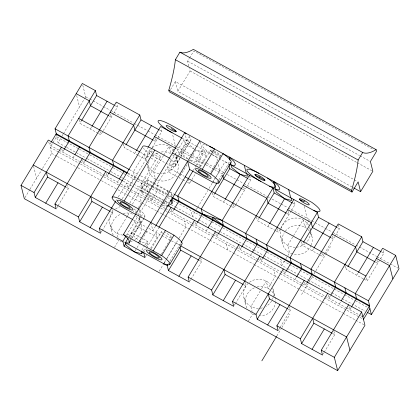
<?xml version="1.0" encoding="UTF-8"?>
<svg xmlns="http://www.w3.org/2000/svg" width="420" height="420" viewBox="0 0 420 420"><rect width="100%" height="100%" fill="white"/><g stroke="black" fill="none" stroke-linecap="round" stroke-linejoin="round"><path stroke-width="0.32" stroke-dasharray="2.1 1.58" d="M146.995 196.34L141.855 193.52L141.041 190.255L141.498 183.724L147.173 180.059L152.885 183.194M171.308 199.406L171.722 193.531L168.866 191.966M139.198 209.47L143.278 213.15L144.984 216.011L144.386 217.597L132.048 238.093M165.832 163.18L171.454 166.268L175.056 166.64L180.663 156.744M175.056 166.64L190.397 141.162L190.995 139.571L189.289 136.715L188.381 135.896M58.606 149.924L49.523 144.937L50.809 142.8M42.599 168.326L51.618 153.342L50.132 147.389L52.71 143.11M53.03 142.574L56.574 136.689L78.886 148.932M24.98 197.594L29.621 189.882M29.957 189.331L42.263 168.877M66.066 147.037L58.06 142.643L60.743 138.18M62.087 135.954L63.089 134.279M63.425 133.723L84.698 98.39M85.019 97.85L85.664 96.779L82.661 84.745M63.866 149.961L62.575 152.103L61.661 148.428M98.049 133.266L79.91 123.312L81.233 121.112M73.022 157.836L74.634 155.159M90.353 129.045L91.675 126.845M56.831 207.816L57.824 206.162M58.154 205.611L68.434 188.533L67.672 185.472M84.756 161.427L83.465 163.564L82.551 159.889M98.6 133.571L100.795 134.773L113.316 113.978M113.642 113.442L117.516 107.005L116.597 103.331M108.255 174.321L106.969 176.463L106.05 172.788M138.043 155.211L124.299 147.672L125.622 145.472M170.52 89.617L175.361 81.569L356.99 181.241M188.853 66.087L187.63 61.189L189.247 58.506M189.567 57.971L193.767 50.998L373.669 149.72M117.411 182.191L118.697 180.054M134.741 153.4L136.064 151.205M351.96 186.942L177.802 91.371L190.076 70.99L189.462 68.539M115.61 201.338L116.949 199.117M118.283 196.896L126.635 183.026L127.853 187.924L134.605 176.715L133.382 171.811L147.934 147.641M101.22 232.176L101.882 231.073M102.212 230.522L112.823 212.893L111.909 209.218M138.59 155.51L145.189 159.133L151.798 148.145M152.129 147.599L161.905 131.36L161.138 128.299M122.225 198.781L150.88 151.184A5.765 1.15 31 0 1 152.754 151.368M129.827 203.112L156.833 158.246L165.27 162.876M132.442 204.178L160.745 156.786A5.765 1.15 31 0 0 155.127 152.45M163.385 155.778L153.715 171.843L155.547 179.193L147.882 191.929L124.425 179.056M163.721 155.227L169.055 146.365L170.888 153.715A15.178 14.579 -14 0 0 159.957 152.24M127.328 216.158L116.991 233.331L118.015 237.421M127.664 215.607L129.665 212.284M114.466 247.438L118.739 240.34M135.083 213.192L137.088 209.858M138.427 207.638L141.44 202.634L139.954 196.681M172.531 150.985L174.174 148.255M174.5 147.709L175.487 146.071L172.489 134.032M126.483 235.21L137.776 216.452M138.112 215.896L150.134 195.919L151.358 200.823L158.104 189.609L156.881 184.711L175.072 154.492M175.403 153.946L184.18 139.356L185.404 144.26L178.605 155.547M128.998 236.806L140.941 217.03M141.272 216.473L143.278 213.15M177.041 156.986L171.454 166.268L169.733 159.359M177.282 156.655L189.289 136.715M129.691 236.806L136.327 225.792L135.103 220.889M177.482 176.852L168.688 172.027L178.274 156.098M127.995 241.936L128.641 240.865M130.578 237.647L132.19 234.964L131.581 232.512L141.65 238.04M187.724 158.592L181.267 153.431L187.404 143.241L185.068 133.88M130.316 240.382L131.318 238.718M131.649 238.166L143.651 218.227M143.987 217.67L144.984 216.011M180.994 156.188L190.995 139.571M130.048 241.416L131.712 238.644M135.146 250.829L136.763 248.152M137.083 247.611L139.666 243.322M139.991 242.786L146.769 231.52M187.068 164.577L179.135 177.76L182.432 179.566M189.053 161.28L195.846 149.987L203.07 151.835L196.938 162.031L189.714 160.183L200.156 165.91L198.938 161.012L205.217 164.462M155.536 226.186L152.859 230.633L150.98 223.094M141.755 250.231L144.338 245.936M144.664 245.401L147.247 241.112L142.212 238.35M196.938 162.031L196.324 159.579L202.461 149.389L203.07 151.835M143.335 251.071L145.273 247.853M146.564 245.705L147.856 243.563L147.247 241.112M143.724 252.735L146.375 248.33M146.706 247.779L158.666 227.913M193.316 170.352L195.962 165.958M196.292 165.406L205.07 150.822L206.293 155.72L199.495 167.013M145.278 257.082L146.601 254.882M150.581 248.273L157.216 237.253L155.993 232.355M173.534 210.142L172.242 212.284L171.328 208.609M187.378 182.28L189.578 183.488L191.562 180.196M191.893 179.645L196.192 172.505M151.205 248.819L161.485 231.74A5.765 1.15 31 0 1 162.939 231.625M200.372 167.087L210.651 150.008M160.167 256.137L161.159 254.483M161.49 253.932L171.108 237.956M210.819 172.048L211.811 170.394M212.142 169.843L217.45 161.033M219.109 158.277L220.432 156.072M163.711 263.702L166.036 259.849M166.367 259.298L175.98 243.322L178.406 244.12A18.212 3.638 31 0 0 180.642 244.472M212.793 182.175L215.114 178.316M215.444 177.765L225.062 161.789L227.483 162.587A18.212 3.638 31 0 0 229.719 162.939M159.201 271.226L163.921 263.382M164.257 262.826L166.619 258.904M166.955 258.347L178.752 238.749M179.088 238.187L185.829 226.989L184.343 221.036M194.964 211.816L192.271 216.29L190.785 210.336M196.308 209.58L197.321 207.9M197.657 207.344L207.758 190.565M209.102 188.323L212.132 183.293M212.468 182.732L219.875 170.425L218.138 163.459M167.885 264.532L168.551 263.429M169.874 261.224L180.831 243.028M217.476 182.149L218.468 180.5M218.799 179.949L228.569 163.716L228.879 164.939M197.033 223.041L195.746 225.178L194.828 221.503M231.221 206.335L213.077 196.382L214.4 194.187M206.189 230.911L207.48 228.769M223.524 202.115L224.847 199.92M189.998 280.891L190.659 279.788M190.99 279.237L201.605 261.613L200.686 257.938M217.922 234.502L216.636 236.644L215.717 232.969M231.767 206.64L233.966 207.847L235.62 205.102M235.951 204.55L245.837 188.123M246.162 187.588L250.682 180.08L249.611 175.791M241.421 247.396L240.135 249.538L239.369 246.477M275.609 230.696L257.471 220.742L258.788 218.542M250.577 255.271L251.869 253.129M267.913 226.475L269.236 224.275M234.386 305.251L235.048 304.148M235.379 303.597L245.994 285.968L245.075 282.293M262.311 258.862L261.025 260.998L260.106 257.324M276.161 230.995L278.355 232.202L280.34 228.911M280.67 228.359L291.197 210.877M291.517 210.336L295.071 204.44L294.31 201.374M260.243 291.013L250.908 306.521L252.126 311.425M261.576 288.797L266.243 281.043L268.076 288.393L275.436 276.166L273.956 270.212M248.467 320.969L252.74 313.871M284.545 261.03L281.878 265.461L280.397 259.507M285.878 258.815L287.548 256.048M287.879 255.491L289.548 252.725L287.716 245.375L303.051 219.896L304.883 227.246L307.844 222.332M308.17 221.786L309.488 219.602M285.81 271.756L284.524 273.898L283.605 270.223M324.072 254.363L322.749 256.562L301.859 245.096L303.182 242.902M294.966 279.625L296.257 277.489M312.302 250.829L313.625 248.635M278.775 329.611L279.772 327.957M280.103 327.406L290.383 310.328L289.464 306.653M306.7 283.217L305.413 285.358L304.495 281.683M324.403 253.816L334.619 236.843M334.94 236.308L339.46 228.795L338.389 224.511M301.576 294.525L308.296 283.364M308.632 282.807L312.659 276.108M314.002 273.877L325.427 254.903M325.762 254.347L330.467 246.535M276.895 335.843L281.579 328.062M281.915 327.506L289.942 314.171M330.199 296.116L328.913 298.252L328.146 295.192M363.29 278.806L346.248 269.456L347.571 267.257M339.355 303.986L340.646 301.844M356.69 275.189L358.013 272.99M323.164 353.966L323.825 352.868M324.161 352.317L334.772 334.688L333.853 331.012M351.089 307.577L349.802 309.719L349.036 306.653M363.841 279.106L367.138 280.917L383.849 253.155L382.935 249.48M162.729 202.157L165.585 203.721L169.197 201.39M186.795 140.789L190.397 141.162M147.856 243.563L140.637 241.71L132.19 234.964M210.851 150.811L213.197 151.93M213.78 152.208L220.474 155.747M187.63 61.189L359.489 155.495M360.061 155.809L369.836 161.175M190.076 70.99L356.758 162.456M357.336 162.771L371.705 170.657M181.892 138.101L195.767 145.714M196.329 146.024L228.931 163.916M115.316 105.798L117.516 107.005M159.705 130.153L161.905 131.36M185.404 144.26L194.749 149.384M206.293 155.72L195.846 149.987L194.36 148.801M248.483 178.873L250.682 180.08M292.871 203.233L295.071 204.44M337.26 227.588L339.46 228.795M381.649 251.947L383.849 253.155M85.664 96.779L89.098 98.663M89.67 98.978L92.531 100.548M93.104 100.863L102.827 106.197M103.399 106.512L110.266 110.282M110.838 110.591L133.723 123.149M134.295 123.464L137.156 125.034M137.728 125.349L147.452 130.688M148.024 130.998L154.319 134.453M154.891 134.768L175.487 146.071M177.193 147.005L191.993 155.127M192.559 155.437L206.22 162.934M206.787 163.244L214.757 167.617M215.323 167.932L223.897 172.636M227.341 174.526L243.422 183.346M243.994 183.661L266.963 196.266M267.54 196.581L269.834 197.841M272.134 199.101L280.744 203.831M281.321 204.146L287.637 207.611M288.209 207.926L311.209 220.547M311.782 220.862L324.98 228.102M325.553 228.417L332.441 232.197M333.013 232.512L355.388 244.792M355.966 245.107L358.832 246.682M359.41 246.997L376.619 256.442M377.197 256.757L389.818 263.687M390.395 263.996L397.85 268.091M176.327 148.607L178.048 149.552L179.267 154.45L187.514 158.975M189.609 155.894L180.658 150.98L181.267 153.431M191.851 157.122L196.324 159.579M205.79 164.771L213.785 169.16M214.358 169.475L222.437 173.906M109.179 115.988L111.379 117.196L110.465 113.521M153.568 140.348L155.768 141.556L154.854 137.881M242.351 189.063L244.545 190.271L243.632 186.596M286.739 213.423L288.934 214.631L287.868 210.341M331.128 237.783L333.328 238.985L332.409 235.31M375.517 262.138L377.717 263.345L376.798 259.67M140.579 152.371L150.549 157.847M151.095 158.146L155.453 160.534M179.078 173.502L167.465 167.129L168.688 172.027M179.639 173.806L184.107 176.258M182.978 179.87L185.178 181.078M129.428 169.643L140.275 175.597M140.852 175.912L153.452 182.826M154.025 183.141L169.575 191.678M170.137 191.982L174.636 194.455M153.452 183.509L168.294 191.651M166.824 193.662L147.992 183.33L147.173 180.059M167.396 193.977L171.964 196.481M128.011 173.093L136.894 177.97M137.471 178.285L151.798 186.149M152.371 186.464L166.352 194.129M127.701 173.602L137.734 179.109M138.311 179.424L152.066 186.974M152.639 187.288L166.042 194.644M168.242 195.851L171.538 197.662M79.459 149.247L89.187 154.581M89.759 154.896L112.644 167.454M113.216 167.769L123.511 173.418M124.084 173.733L136.673 180.642M137.24 180.957L151.52 188.79M152.087 189.1L165.175 196.282M167.454 197.531L170.867 199.406M173.145 200.655L201.7 216.326M202.272 216.641L222.38 227.672M222.952 227.987L245.931 240.597M246.503 240.912L255.119 245.642M257.418 246.902L266.611 251.942M267.183 252.263L289.002 264.233M289.574 264.548L299.329 269.903M299.906 270.218L309.661 275.567M311.955 276.827L333.758 288.792M334.336 289.107L344.09 294.462M344.663 294.777L354.989 300.442M355.562 300.757L367.616 307.372M148.181 191.625L145.331 190.055L142.312 186.989L141.498 183.724M148.754 191.935L168.735 202.897M66.638 147.352L86.662 158.34M87.234 158.65L110.119 171.208M110.691 171.523L120.992 177.177M121.564 177.487L123.853 178.747M149.588 192.869L164.383 200.986M164.955 201.301L168.368 203.175M171.213 204.734L175.198 206.923M175.765 207.233L198.014 219.44M198.587 219.755L208.352 225.115M210.651 226.375L219.266 231.105M219.844 231.42L253.16 249.701M253.733 250.016L263.498 255.376M264.075 255.691L287.044 268.296M287.616 268.611L307.703 279.631M308.275 279.946L331.228 292.541M331.8 292.856L341.555 298.211M342.127 298.526L365.08 311.12M141.041 190.255L146.748 193.384M147.32 193.699L162.162 201.841M123.244 181.167L131.791 185.855M132.363 186.17L162.734 202.834M163.306 203.149L167.89 205.664M147.562 196.649L162.403 204.797M162.976 205.107L166.399 206.987L165.585 203.721M59.173 150.234L79.616 161.453M80.168 161.758L102.953 174.258M103.525 174.573L119.059 183.099M121.259 184.306L130.148 189.184M130.72 189.499L161.249 206.252M165.097 208.362L161.8 206.551L168.551 195.337L171.848 197.148M165.648 208.661L167.848 209.869M170.047 211.076L191.73 222.978M192.308 223.293L212.788 234.528M213.334 234.833L236.124 247.338M236.696 247.648L257.177 258.888M257.723 259.192L324.901 296.053M325.474 296.368L345.954 307.608M346.505 307.907L360.019 315.326M360.586 315.635L362.859 316.88M50.132 147.389L58.716 152.098M59.288 152.413L79.884 163.716M80.456 164.026L103.341 176.584M103.913 176.899L119.931 185.692M120.503 186.008L130.232 191.341M130.804 191.657L143.939 198.865M144.506 199.18L164.425 210.11M164.997 210.42L167.27 211.669M167.843 211.979L191.237 224.821M191.809 225.136L211.334 235.851M211.911 236.166L256.142 260.437M256.72 260.752L279.694 273.362M280.266 273.677L300.925 285.012M301.497 285.327L323.873 297.607M324.45 297.922L362.318 318.701M51.618 153.342L56.768 156.166M57.335 156.482L77.364 167.47M77.936 167.785L100.821 180.343M101.393 180.658L117.411 189.446M117.983 189.761L128.279 195.41M128.851 195.725L156.235 210.751M156.807 211.066L161.926 213.875M162.498 214.184L164.771 215.434M165.344 215.749L209.375 239.909M209.947 240.224L232.922 252.835M233.499 253.15L253.607 264.185M254.179 264.5L277.158 277.111M277.736 277.426L321.914 301.67M322.492 301.985L342.573 313.005M343.145 313.32L355.199 319.93M355.772 320.245L363.804 324.655M133.382 219.944L146.559 227.178M148.848 228.433L179.492 245.249M66.239 187.331L68.434 188.533M110.628 211.685L112.823 212.893M136.327 225.792L157.216 237.253M199.406 260.405L201.605 261.613M243.794 284.765L245.994 285.968M288.183 309.12L290.383 310.328M332.572 333.48L334.772 334.688M187.404 143.241L193.862 148.402M169.417 158.104L173.948 162.194L175.66 165.049M171.386 237.269L171.266 236.964A5.765 1.15 31 0 0 165.165 232.543M161.485 231.74L161.658 232.186A5.765 1.15 31 0 0 162.95 233.52M345.429 266.196L346.248 269.456M167.328 190.444L167.937 192.89M366.371 277.856L367.138 280.917M321.83 252.887L322.749 256.562M310.039 228.69L310.343 229.918M310.495 230.528L311.871 236.04M304.159 206.288L307.162 218.327M300.941 241.421L301.859 245.096M280.728 236.576L282.56 243.925M277.442 228.527L278.355 232.202M256.552 217.066L257.471 220.742M273.231 289.842L274.911 296.578A15.178 14.579 -14 0 0 271.645 291.133M233.053 204.172L233.966 207.847M215.313 152.119L215.544 153.043M217.508 160.928L216.557 157.127A15.178 3.035 31 0 1 210.945 153.715M243.92 297.728L245.753 305.078M226.27 244.041L227.75 249.995M200.214 142.191L201.936 149.1M212.163 192.707L213.077 196.382M175.361 81.569L177.802 91.371M188.354 178.589L189.578 183.488M177.87 162.509L176.038 155.159A15.178 14.579 -14 0 0 174.552 151.652M171.722 193.531L172.4 196.25M146.732 163.044L148.565 170.394M143.966 154.229L145.189 159.133M146.396 185.976L147.882 191.929M123.38 143.997L124.299 147.672M139.057 210.315L140.784 217.224M139.461 217.234L141.062 223.661M133.056 210.772L133.35 211.942M99.881 131.098L100.795 134.773M110.008 224.532L111.757 231.541M76.687 95.566L79.532 106.969M78.992 119.637L79.91 123.312M55.965 134.237L58.06 142.643M48.757 141.876L49.523 144.937M33.584 166.273L36.587 178.311M220.469 155.662L220.479 156.02A5.765 1.15 31 0 1 213.397 153.022M210.604 150.066L210.614 150.418M150.88 151.184L150.885 151.541A5.765 1.15 31 0 0 151.893 152.749M209.895 152.996A15.178 3.035 31 0 1 207.044 145.53M172.526 154.76A15.178 14.579 -14 0 1 176.274 173.618A15.178 14.579 -14 0 1 157.322 180.017M155.547 179.193A15.178 14.579 -14 0 1 149.84 159.847M152.591 156.235A15.178 14.579 -14 0 1 157.794 152.906M310.385 232.533A15.178 14.579 -14 0 1 311.409 244.823M311.162 245.422A15.178 14.579 -14 0 1 293.732 254.268M292.562 253.974A15.178 14.579 -14 0 1 284.161 232.822M285.274 231.221A15.178 14.579 -14 0 1 306.521 228.291M308.002 229.535A15.178 14.579 -14 0 1 309.298 230.958M135.718 215.906A15.178 14.579 -14 0 1 134.447 239.841M132.363 240.928A15.178 14.579 -14 0 1 130.221 241.673M125.171 242.188A15.178 14.579 -14 0 1 122.924 241.883M121.753 241.589A15.178 14.579 -14 0 1 116.587 238.901M113.242 235.053A15.178 14.579 -14 0 1 120.456 214.274M123.144 213.392A15.178 14.579 -14 0 1 133.502 214.562M275.531 301.602A15.178 14.579 -14 0 1 260.295 315.745M255.124 314.927A15.178 14.579 -14 0 1 250.588 312.433M246.928 308.033A15.178 14.579 -14 0 1 254.457 287.805M257.145 286.923A15.178 14.579 -14 0 1 269.714 289.438M275.063 297.192A15.178 14.579 -14 0 1 275.546 300.967M310.527 232.47A15.178 14.579 -14 0 1 306.012 242.849M305.03 243.721A15.178 14.579 -14 0 1 296.399 247.196M295.27 247.249A15.178 14.579 -14 0 1 280.786 229.01M280.975 228.401A15.178 14.579 -14 0 1 293.848 218.127A15.178 14.579 -14 0 1 308.553 225.183M309.65 227.483A15.178 14.579 -14 0 1 310.312 229.929M272.606 288.036A15.178 14.579 -14 0 1 273.331 296.788M273.173 297.407A15.178 14.579 -14 0 1 271.95 300.389M271.63 300.946A15.178 14.579 -14 0 1 266.049 306.358M262.385 307.855A15.178 14.579 -14 0 1 259.024 308.38M258.463 308.395A15.178 14.579 -14 0 1 244.545 299.528A15.178 14.579 -14 0 1 247.947 283.563M249.448 282.287A15.178 14.579 -14 0 1 271.745 286.335M176.19 155.773A15.178 14.579 -14 0 1 161.27 173.717M159.017 173.581A15.178 14.579 -14 0 1 147.116 164.252M146.454 161.805A15.178 14.579 -14 0 1 150.759 148.885M152.261 147.609A15.178 14.579 -14 0 1 173.854 150.586M139.466 217.261A15.178 14.579 -14 0 1 126.242 235.095M122.855 235.132A15.178 14.579 -14 0 1 110.334 225.577A15.178 14.579 -14 0 1 114.035 210.373M115.532 209.097A15.178 14.579 -14 0 1 120.309 206.672M133.97 208.898A15.178 14.579 -14 0 1 137.13 212.074M137.828 213.14A15.178 14.579 -14 0 1 138.432 214.263M156.833 158.246A15.178 3.035 31 0 1 151.216 154.833M150.171 154.114A15.178 3.035 31 0 1 143.467 148.297M160.755 157.138A5.765 1.15 31 0 1 153.174 153.788M212.305 152.213A5.765 1.15 31 0 1 212.725 150.339M213.885 150.838A5.765 1.15 31 0 1 220.505 155.762M171.271 237.657A5.765 1.15 31 0 1 164.367 234.591M142.312 186.989L141.855 193.52L145.331 190.055L147.992 183.33L142.312 186.989"/><path stroke-width="0.63" d="M167.947 205.989L172.079 203.327L172.489 197.447M143.015 251.606L141.724 253.754L134.5 251.906L126.058 245.154L125.444 242.708L129.045 243.075L129.649 241.49L127.937 238.628L123.407 234.539L184.758 132.626L186.118 133.849M167.89 205.664L361.636 311.981L364.954 325.285L337.654 370.634L24.318 198.691L21 185.393L48.3 140.038L122.682 180.857M51.13 142.265L56.27 133.728L55.046 128.83L82.346 83.475L95.403 90.641L96.626 95.54L81.564 120.566M82.246 158.666L54.947 204.02L56.165 208.918L35.275 197.458L34.057 192.554L61.357 147.205M95.403 90.641L68.103 135.991L69.326 140.894L64.187 149.425M35.275 197.458L47.549 177.072L46.326 172.174M45.722 203.185L57.992 182.805M74.954 154.623L79.769 146.622M92.006 126.294L107.069 101.273M85.076 160.892L90.216 152.355L88.993 147.457L116.293 102.102L139.792 115.001L141.015 119.9L125.953 144.921M115.61 201.338L99.335 228.375L100.553 233.279L79.669 221.812L78.445 216.914L105.745 171.559M139.792 115.001L112.492 160.351L113.715 165.249L108.575 173.785M360.581 191.672L358.139 181.871L352.007 192.061L169.228 91.765L168.819 90.127A188.433 36.236 -61.2 0 0 175.382 59.698L179.907 52.175A181.85 34.97 -61.2 0 0 193.358 49.366L376.136 149.662L376.546 151.294L370.409 161.49L372.855 171.286L360.581 191.672L353.687 187.887M79.669 221.812L91.938 201.432L90.715 196.529M90.111 227.546L102.38 207.16M119.343 178.983L124.163 170.977M136.395 150.654L151.457 125.633M112.266 197.143L142.942 146.186A15.178 3.035 31 0 1 154.796 150.077L169.417 158.104M148.265 147.089L160.681 126.462L181.892 138.101M135.723 214.447L126.158 209.202A15.178 3.035 31 0 1 112.088 197.957A15.178 3.035 31 0 1 124.126 201.038L154.796 150.077M143.724 252.735L144.947 257.633L124.058 246.172L122.834 241.274L125.816 236.313M128.026 238.413L125.444 242.708L167.223 265.629L168.446 270.532L189.336 281.993L188.113 277.095L215.413 231.74M124.058 246.172L125.711 243.416M129.045 243.075L129.712 241.967M138.553 242.849L199.899 140.936M155.867 225.64L189.667 169.486L187.63 161.317M158.996 227.357L171.024 207.386M192.985 170.898L177.77 196.172L178.994 201.075L173.854 209.606M153.174 250.871L165.443 230.491M202.256 169.339L214.526 148.958A15.178 3.035 31 0 0 209.606 146.528M163.711 263.702L166.136 264.5A18.212 3.638 31 0 0 164.409 257.57L161.679 255.539L173.948 235.153L135.681 214.158M189.667 169.486L212.793 182.175L215.213 182.968A18.212 3.638 31 0 0 213.486 176.038L210.756 174.006L223.025 153.626L225.755 155.657A18.212 3.638 31 0 1 230.99 162.614L218.72 182.999M167.223 265.629L167.885 264.532M181.162 242.471L194.523 220.28M217.145 182.695L201.269 209.071L202.493 213.969L197.353 222.506M169.643 264.526L181.912 244.146A18.212 3.638 31 0 0 176.678 237.19L173.948 235.153M168.446 270.532L180.716 250.147L179.949 247.086M214.73 193.636L229.792 168.614L229.031 165.553M178.889 276.26L191.158 255.88M208.121 227.698L212.945 219.691L212.326 217.25L223.382 225.43L369.616 305.655L362.859 316.88M225.178 199.369L240.235 174.347L247.459 176.195L246.85 173.749M218.243 233.966L223.382 225.43L222.159 220.532L249.459 175.177M259.802 256.1L232.502 301.455L233.725 306.353L212.835 294.887L211.612 289.989L238.912 244.64M212.835 294.887L225.104 274.507L223.881 269.608M241.747 246.86L246.881 238.329L245.658 233.425L272.958 188.076L274.181 192.974L259.119 217.996M223.277 300.62L235.547 280.24M252.509 252.058L257.334 244.046L256.106 239.159M269.567 223.729L284.629 198.707L291.848 200.555L291.239 198.103M293.848 199.537L266.548 244.892L267.771 249.79L262.631 258.326M304.19 280.46L276.89 325.81L278.114 330.713L257.224 319.247L256 314.349L283.3 268.994M229.493 164.225L317.352 212.436L290.052 257.786L291.27 262.684L286.135 271.22M257.224 319.247L269.493 298.867L268.27 293.963M303.513 242.351L318.57 217.334L317.352 212.436M352.007 192.061L351.598 190.428A188.433 36.236 -61.2 0 0 358.16 159.999L362.686 152.471A181.85 34.97 -61.2 0 0 376.136 149.662M267.666 324.98L279.935 304.594M296.578 276.953L301.723 268.401L300.494 263.519M313.955 248.084L329.018 223.067M307.02 282.686L312.16 274.15L310.937 269.246L338.237 223.897L361.741 236.791L362.959 241.694L347.902 266.711M261.849 360.843L276.565 336.399M348.579 304.815L321.279 350.17L322.502 355.068L301.613 343.607L300.389 338.709L327.689 293.354M361.741 236.791L334.441 282.145L335.659 287.044L330.844 295.045M301.613 343.607L313.882 323.221L312.659 318.323M312.055 349.34L324.324 328.955M341.287 300.778L346.117 292.761L344.888 287.868M358.344 272.444L373.406 247.422M351.414 307.041L356.559 298.489L355.341 293.591L382.625 248.257L395.682 255.418L399 268.721L371.395 314.585L367.379 312.38M337.654 370.634L334.336 357.336L361.636 311.981M369.616 305.655L368.393 300.752L395.682 255.418M363.468 319.331L369.91 308.632M170.231 200.723L171.266 200.056L172.079 203.327M231.184 165.149L234.785 165.522L235.384 163.931L233.678 161.075L229.147 156.98L229.929 160.125M275.572 189.509L279.174 189.877L279.778 188.291L278.066 185.43L273.536 181.34L276.181 191.956L284.629 198.707M269.451 186.149L271.871 186.942A18.212 3.638 31 0 0 270.144 180.012L267.414 177.98M313.84 210.509L316.26 211.302A18.212 3.638 31 0 0 314.533 204.372L311.803 202.34L170.137 124.598A15.178 3.035 31 0 0 158.099 121.517A15.178 3.035 31 0 0 172.168 132.767M202.493 213.969L222.159 220.532M255.239 175.172L264.863 180.107M299.628 199.532L304.322 201.758L304.091 200.834M179.907 52.175L362.686 152.471M175.382 59.698L358.16 159.999M168.819 90.127L351.598 190.428M171.15 128.683L176.085 131.387M96.626 95.54L114.214 105.194M141.015 119.9L159.154 129.853M229.792 168.614L247.385 178.269M274.181 192.974L292.32 202.928M318.57 217.334L336.714 227.288M362.959 241.694L381.103 251.648M76.214 93.665L89.271 100.832L90.489 105.73L108.633 115.689M110.156 112.292L133.66 125.192L134.878 130.09L153.022 140.044M154.549 136.652L175.754 148.291M243.327 185.372L266.826 198.266L268.049 203.165L286.188 213.119M287.716 209.727L311.215 222.626L312.438 227.525L330.577 237.478M332.105 234.087L355.604 246.981L356.827 251.885L374.966 261.839M376.493 258.447L389.55 265.608L392.863 278.911M241.799 188.764L223.661 178.81L222.742 175.135M172.489 153.006L210.756 174.006M78.687 118.414L139.451 151.751M185.22 176.873L365.915 276.019M55.046 128.83L129.428 169.643M174.636 194.455L368.393 300.752M56.27 133.728L127.46 172.788M55.965 134.237L127.15 173.303M172.641 198.266L369.301 306.18L371.395 314.585M124.126 201.038L138.747 209.06M33.269 165.008L132.237 219.319M180.621 245.868L346.605 336.95L349.923 350.254M47.549 177.072L65.688 187.026M91.938 201.432L110.077 211.386M180.716 250.147L198.854 260.101M225.104 274.507L243.243 284.461M269.493 298.867L287.632 308.821M313.882 323.221L332.02 333.181M123.407 234.539L161.679 255.539M21 185.393L34.057 192.554M54.947 204.02L78.445 216.914M99.335 228.375L122.834 241.274M188.113 277.095L211.612 289.989M232.502 301.455L256 314.349M276.89 325.81L300.389 338.709M321.279 350.17L334.336 357.336M172.4 197.447L223.382 225.43M240.235 174.347L231.793 167.601L230.554 162.635M345.019 264.563L345.119 264.947M288.682 189.651L290.714 197.82M259.702 176.474L259.933 177.403M244.293 165.291L246.325 173.46M141.109 251.302L141.724 253.754M264.857 180.023L264.868 180.38A5.765 1.15 31 0 1 256.93 176.757A5.765 1.15 31 0 1 257.99 175.066A5.765 1.15 31 0 1 264.868 180.38M254.993 174.421L255.003 174.778M260.951 181.482A15.178 3.035 31 0 1 246.876 170.237A15.178 3.035 31 0 1 258.914 173.318M159.169 257.791L158.996 257.345A5.765 1.15 31 0 0 153.536 253.255A5.765 1.15 31 0 0 149.216 252.126L149.389 252.567A5.765 1.15 31 0 0 154.854 256.657A5.765 1.15 31 0 0 159.169 257.791M176.09 131.66L176.08 131.308A5.765 1.15 31 0 0 171.113 127.328A5.765 1.15 31 0 0 166.215 125.706L166.226 126.058A5.765 1.15 31 0 0 171.192 130.042A5.765 1.15 31 0 0 176.09 131.66M130.079 208.094L130.069 207.743A5.765 1.15 31 0 0 125.102 203.763A5.765 1.15 31 0 0 120.204 202.141L120.215 202.498A5.765 1.15 31 0 0 125.181 206.477A5.765 1.15 31 0 0 130.079 208.094M149.111 253.67A9.104 1.822 31 0 0 161.926 259.738A9.104 1.822 31 0 0 151.547 251.465A9.104 1.822 31 0 0 149.111 253.67M200.035 172.599A5.765 1.15 31 0 0 208.163 176.458A5.765 1.15 31 0 0 201.616 171.224A5.765 1.15 31 0 0 200.035 172.599M120.036 203.81A9.104 1.822 31 0 0 132.867 209.906A9.104 1.822 31 0 0 122.525 201.642A9.104 1.822 31 0 0 120.036 203.81M198.188 172.137A9.104 1.822 31 0 0 211.003 178.206A9.104 1.822 31 0 0 200.624 169.932A9.104 1.822 31 0 0 198.188 172.137M301.088 200.933A5.765 1.15 31 0 0 309.215 204.792A5.765 1.15 31 0 0 302.663 199.558A5.765 1.15 31 0 0 301.088 200.933"/></g></svg>
